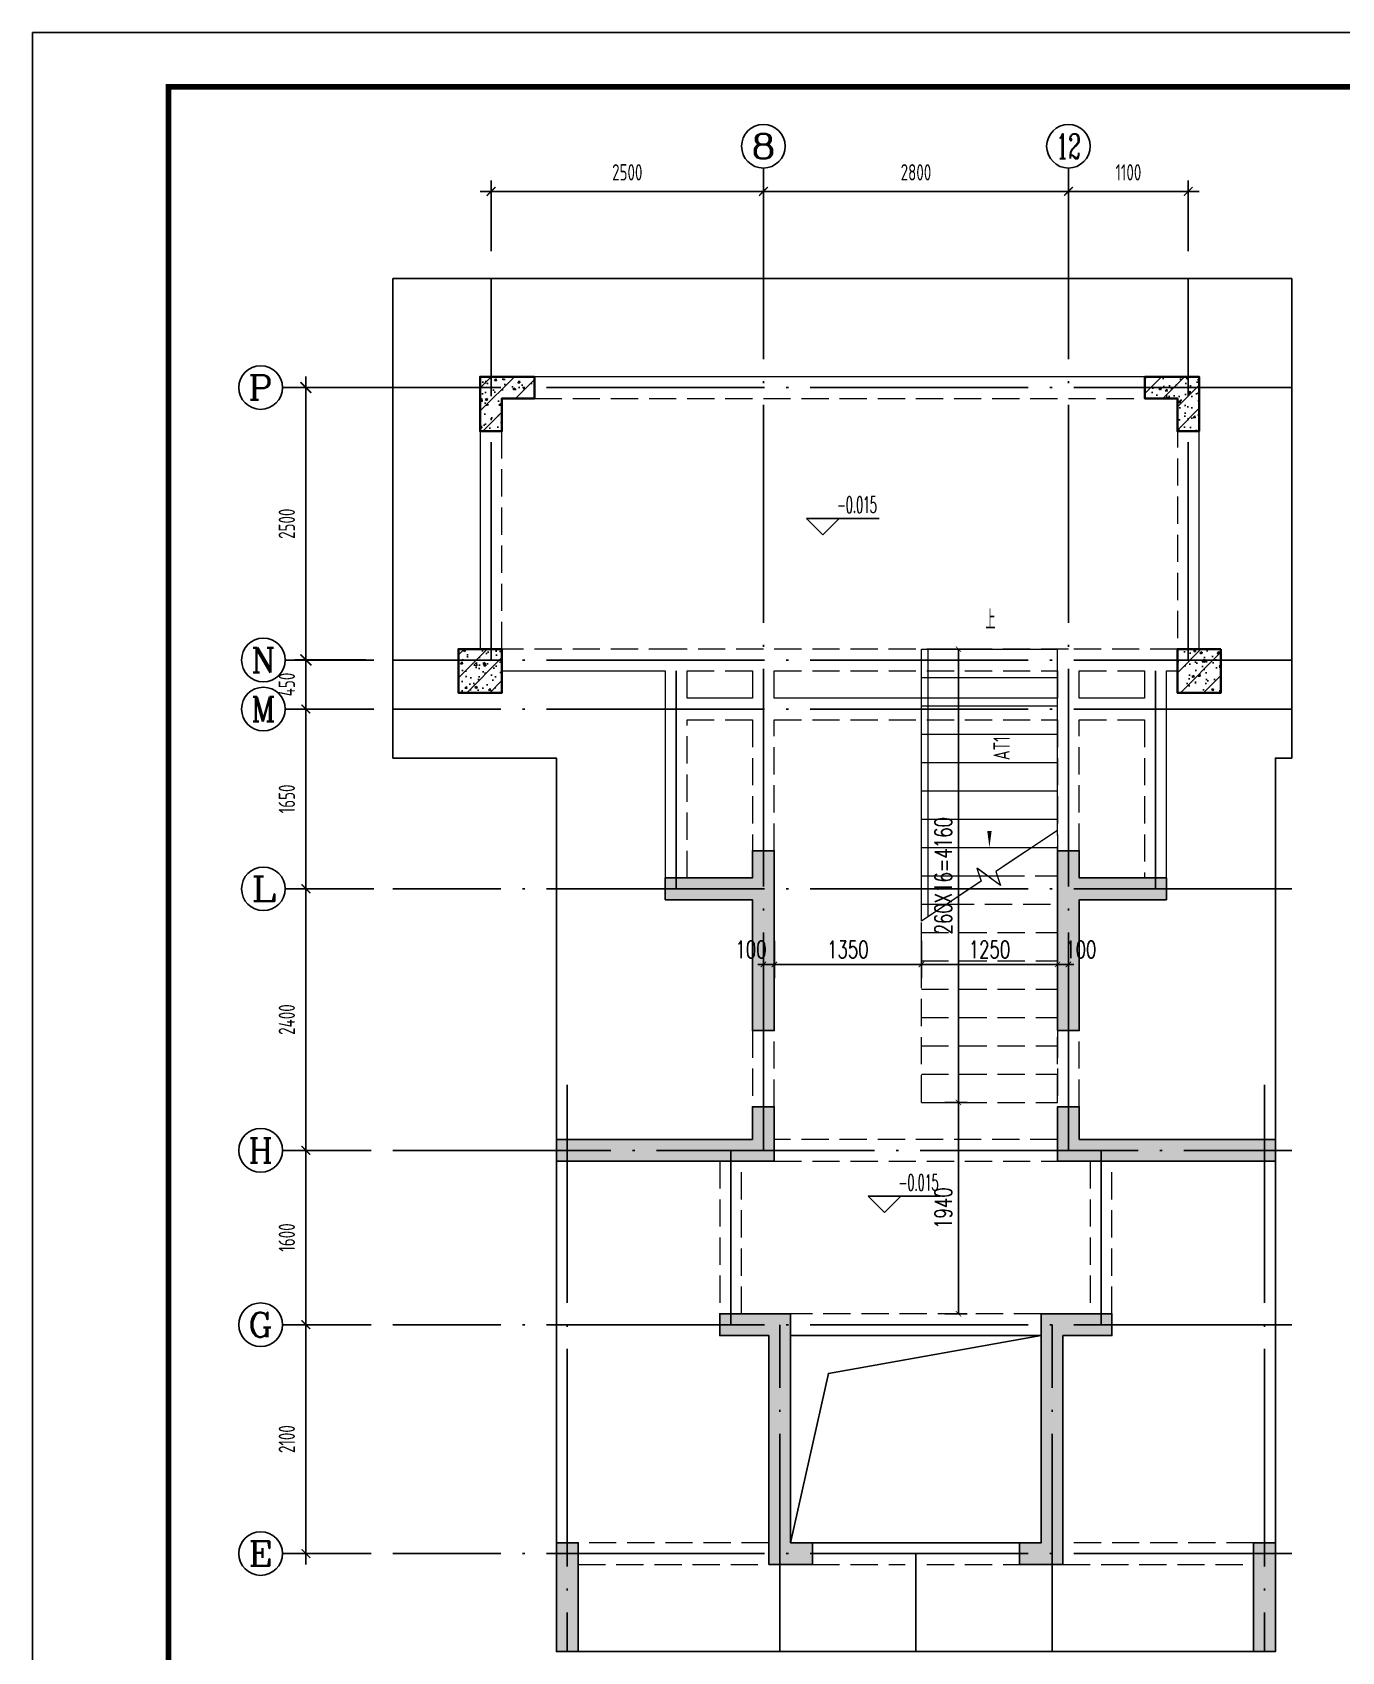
# Model space of a CAD drawing. Extents: x -668857 to 143095, y -247466 to 228182.
# Drawn here: x -10457 to 1561, y 211374 to 226233 of the extents above; entities that cross this region are included whole.
import ezdxf
from ezdxf.enums import TextEntityAlignment as Align

# ---------------------------------------------------------------- set-up
doc = ezdxf.new("R2010")
doc.units = 0
doc.header["$LTSCALE"] = 1000
for name, pattern in [('#P_--_20B1_001_t3$0$DASH', [0.35, 0.25, -0.1]), ('DASH', [0.35, 0.25, -0.1]), ('DOTE', [2.42, 2, -0.2, 0.02, -0.2])]:
    doc.linetypes.add(name, pattern=pattern)
doc.layers.get('0').update_dxf_attribs({"linetype": 'CONTINUOUS'})
doc.layers.get('DEFPOINTS').update_dxf_attribs({"linetype": 'CONTINUOUS'})
for name, color, linetype in [('-TK', 7, 'CONTINUOUS'), ('A-AXIS_TEXT', 7, 'CONTINUOUS'), ('A-DOTE', 10, 'DOTE'), ('AXIS', 3, 'CONTINUOUS'), ('DIM_ELEV', 3, 'CONTINUOUS'), ('DIM_SYMB', 3, 'CONTINUOUS'), ('PUB_TEXT', 2, 'CONTINUOUS'), ('S-D洞口', 4, 'CONTINUOUS'), ('S-L主梁线', 4, 'DASH'), ('S-Q墙填充', 252, 'CONTINUOUS'), ('S-Q墙实线', 6, 'CONTINUOUS'), ('S-Y一般标注', 3, 'CONTINUOUS'), ('S-Z柱填充', 252, 'CONTINUOUS'), ('S-Z柱实线', 6, 'CONTINUOUS'), ('TEXT', 2, 'CONTINUOUS'), ('尺寸标注', 86, 'CONTINUOUS')]:
    doc.layers.add(name, color=color, linetype=linetype)
doc.layers.add('AXIS_TEXT', color=7, linetype='CONTINUOUS', lineweight=20)
doc.layers.add('STAIR', color=2, linetype='CONTINUOUS', lineweight=18)
doc.styles.add('_TCH_AXIS', font='COMPLEX', dxfattribs={"bigfont": 'GBCBIG'})
doc.styles.add('_TCH_DIM', font='SIMPLEX.shx', dxfattribs={"width": 0.7, "bigfont": 'GBCBIG.shx'})
doc.styles.add('_TCH_DIM_T3', font='SIMPLEX', dxfattribs={"width": 0.705882, "bigfont": 'GBCBIG'})
doc.styles.add('COMPLEX', font='COMPLEX')
doc.styles.add('TSSD_DIMENSION', font='Tssdeng.shx', dxfattribs={"width": 0.7, "bigfont": 'tssdchn.shx'})
doc.styles.add('TSSD_REIN', font='tssdeng.shx', dxfattribs={"width": 0.7, "height": 300, "bigfont": 'tssdchn.shx'})
doc.dimstyles.new('_TCH_ARCH&&50', dxfattribs={"dimtxt": 157.5, "dimasz": 50, "dimexe": 125, "dimexo": 150, "dimgap": 58.75, "dimtad": 1, "dimdec": 0, "dimzin": 0, "dimdsep": 46, "dimtxsty": '_TCH_DIM_T3', "dimblk": 'ARCHTICK', "dimcen": 0.09, "dimclrt": 7, "dimazin": 0, "dimtfac": 1, "dimtdec": 0, "dimtix": 1, "dimtmove": 2, "dimatfit": 3, "dimldrblk": 'ARCHTICK', "dimfxl": 0, "dimtolj": 1, "dimtzin": 0, "dimarcsym": 0})
doc.dimstyles.new('TSSD_100_100', dxfattribs={"dimtxt": 300, "dimasz": 100, "dimexe": 100, "dimexo": 250, "dimgap": 100, "dimtad": 1, "dimdec": 0, "dimzin": 0, "dimdsep": 46, "dimtxsty": 'TSSD_DIMENSION', "dimblk": 'ARCHTICK', "dimcen": 0, "dimdle": 100, "dimclrt": 7, "dimadec": 0, "dimazin": 0, "dimtfac": 1, "dimtdec": 0, "dimtix": 1, "dimtmove": 2, "dimatfit": 3, "dimldrblk": 'ARCHTICK', "dimfxl": 0, "dimtolj": 1, "dimtzin": 0, "dimarcsym": 0})
doc.dimstyles.new('TSSD_100_100$0', dxfattribs={"dimtxt": 300, "dimasz": 80, "dimexe": 100, "dimexo": 250, "dimgap": 100, "dimtad": 1, "dimdec": 0, "dimzin": 0, "dimdsep": 46, "dimtxsty": 'TSSD_DIMENSION', "dimblk": 'ARCHTICK', "dimcen": 0, "dimdle": 100, "dimclrd": 3, "dimclre": 3, "dimclrt": 7, "dimadec": 0, "dimazin": 0, "dimtfac": 1, "dimtdec": 0, "dimtix": 1, "dimtmove": 2, "dimatfit": 3, "dimldrblk": 'ARCHTICK', "dimfxl": 0, "dimtolj": 1, "dimtzin": 0, "dimarcsym": 0})
pattern_1 = [(50, (-29123.53, 67188), (215.17805, -18.82564), [22.5, -247.5]), (355, (-29123.53, 67188), (-41.6254, 225.65764), [18, -198]), (100.4514, (-29105.6, 67186.43), (173.55281, 206.83186), [19.12206, -210.34263]), (46.1842, (-29123.53, 67248), (320.1723, -49.6557), [33.75, -371.25]), (96.6356, (-29096.84, 67243.86), (280.3988, 292.23536), [28.6831, -315.5139]), (351.1842, (-29123.53, 67248), (280.3986, 292.2356), [27, -297]), (21, (-29093.53, 67233), (179.07212, -120.78567), [22.5, -247.5]), (326, (-29093.53, 67233), (72.9946, 217.545), [18, -198]), (71.4514, (-29078.6, 67222.94), (252.0668, 96.75915), [19.12206, -210.34263]), (37.5, (-29123.525, 67188), (3.647957, 99.868156), [0, -195.6, 0, -201, 0, -198.75]), (7.5, (-29123.53, 67188), (78.92086, 118.32351), [0, -114.6, 0, -191.1, 0, -75.75]), (327.5, (-29190.425, 67188), (160.14673, -6.76646), [0, -75, 0, -234, 0, -310.5]), (317.5, (-29220.43, 67188), (174.95585, 30.0315), [0, -97.5, 0, -155.4, 0, -220.5]), (45, (-29123.53, 67188), (-106.06602, 106.06602), [])]

# ---------------------------------------------------------------- blocks, each defined once
blk = doc.blocks.new('_ArchTick')
at = {"color": 0, "linetype": 'ByBlock', "const_width": 0.15}
blk.add_lwpolyline([(-0.5, -0.5), (0.5, 0.5)], dxfattribs=at)
blk = doc.blocks.new('*D310')
at = {"layer": 'DEFPOINTS', "color": 0}
for p in [(-946, 224774), (-3746, 223974), (-946, 223974)]:
    blk.add_point(p, dxfattribs=at)
at = {"layer": 'S-Y一般标注', "color": 3, "lineweight": -2}
for p, q in [((-3746, 224224), (-3746, 224874)), ((-946, 224224), (-946, 224874)), ((-3846, 224774), (-846, 224774))]:
    blk.add_line(p, q, dxfattribs=at)
at = {"layer": 'S-Y一般标注', "color": 3, "lineweight": -2, "xscale": 80, "yscale": 80, "zscale": 80, "rotation": 180}
blk.add_blockref('_ArchTick', (-3746, 224774), dxfattribs=at)
at = {"layer": 'S-Y一般标注', "color": 3, "lineweight": -2, "xscale": 80, "yscale": 80, "zscale": 80}
blk.add_blockref('_ArchTick', (-946, 224774), dxfattribs=at)
at = {"layer": 'S-Y一般标注', "color": 7, "insert": (-2346, 224949), "char_height": 150, "attachment_point": 5, "style": 'TSSD_DIMENSION'}
blk.add_mtext('\\A1;2800', dxfattribs=at)
blk = doc.blocks.new('ArchTick')
at = {"color": 0, "linetype": 'ByBlock', "lineweight": -2, "const_width": 0.075}
blk.add_lwpolyline([(-0.25, -0.25), (0.25, 0.25)], dxfattribs=at)
blk = doc.blocks.new('*D311')
at = {"layer": 'DEFPOINTS', "color": 0}
for p in [(154, 224774), (-946, 223974), (154, 223974)]:
    blk.add_point(p, dxfattribs=at)
at = {"layer": 'S-Y一般标注', "color": 3, "lineweight": -2}
for p, q in [((-946, 224224), (-946, 224874)), ((154, 224224), (154, 224874)), ((-1046, 224774), (254, 224774))]:
    blk.add_line(p, q, dxfattribs=at)
at = {"layer": 'S-Y一般标注', "color": 3, "lineweight": -2, "xscale": 80, "yscale": 80, "zscale": 80, "rotation": 180}
blk.add_blockref('_ArchTick', (-946, 224774), dxfattribs=at)
at = {"layer": 'S-Y一般标注', "color": 3, "lineweight": -2, "xscale": 80, "yscale": 80, "zscale": 80}
blk.add_blockref('_ArchTick', (154, 224774), dxfattribs=at)
at = {"layer": 'S-Y一般标注', "color": 7, "insert": (-396, 224949), "char_height": 150, "attachment_point": 5, "style": 'TSSD_DIMENSION'}
blk.add_mtext('\\A1;1100', dxfattribs=at)
blk = doc.blocks.new('*D312')
at = {"layer": 'DEFPOINTS', "color": 0}
for p in [(-7946, 214374), (-7146, 214374), (-7146, 212274)]:
    blk.add_point(p, dxfattribs=at)
at = {"layer": 'S-Y一般标注', "color": 3, "lineweight": -2}
for p, q in [((-7946, 212174), (-7946, 214474)), ((-7396, 214374), (-8046, 214374)), ((-7396, 212274), (-8046, 212274))]:
    blk.add_line(p, q, dxfattribs=at)
at = {"layer": 'S-Y一般标注', "color": 3, "lineweight": -2, "xscale": 80, "yscale": 80, "zscale": 80}
for p, rotation in [((-7946, 214374), 90), ((-7946, 212274), 270)]:
    blk.add_blockref('_ArchTick', p, dxfattribs=dict(at, rotation=rotation))
at = {"layer": 'S-Y一般标注', "color": 7, "insert": (-8121, 213324), "char_height": 150, "attachment_point": 5, "rotation": 90, "style": 'TSSD_DIMENSION'}
blk.add_mtext('\\A1;2100', dxfattribs=at)
blk = doc.blocks.new('*D313')
at = {"layer": 'DEFPOINTS', "color": 0}
for p in [(-7946, 215974), (-7146, 215974), (-7146, 214374)]:
    blk.add_point(p, dxfattribs=at)
at = {"layer": 'S-Y一般标注', "color": 3, "lineweight": -2}
for p, q in [((-7946, 214274), (-7946, 216074)), ((-7396, 215974), (-8046, 215974)), ((-7396, 214374), (-8046, 214374))]:
    blk.add_line(p, q, dxfattribs=at)
at = {"layer": 'S-Y一般标注', "color": 3, "lineweight": -2, "xscale": 80, "yscale": 80, "zscale": 80}
for p, rotation in [((-7946, 215974), 90), ((-7946, 214374), 270)]:
    blk.add_blockref('_ArchTick', p, dxfattribs=dict(at, rotation=rotation))
at = {"layer": 'S-Y一般标注', "color": 7, "insert": (-8121, 215174), "char_height": 150, "attachment_point": 5, "rotation": 90, "style": 'TSSD_DIMENSION'}
blk.add_mtext('\\A1;1600', dxfattribs=at)
blk = doc.blocks.new('*D314')
at = {"layer": 'DEFPOINTS', "color": 0}
for p in [(-7946, 218374), (-7146, 218374), (-7146, 215974)]:
    blk.add_point(p, dxfattribs=at)
at = {"layer": 'S-Y一般标注', "color": 3, "lineweight": -2}
for p, q in [((-7946, 215874), (-7946, 218474)), ((-7396, 218374), (-8046, 218374)), ((-7396, 215974), (-8046, 215974))]:
    blk.add_line(p, q, dxfattribs=at)
at = {"layer": 'S-Y一般标注', "color": 3, "lineweight": -2, "xscale": 80, "yscale": 80, "zscale": 80}
for p, rotation in [((-7946, 218374), 90), ((-7946, 215974), 270)]:
    blk.add_blockref('_ArchTick', p, dxfattribs=dict(at, rotation=rotation))
at = {"layer": 'S-Y一般标注', "color": 7, "insert": (-8121, 217174), "char_height": 150, "attachment_point": 5, "rotation": 90, "style": 'TSSD_DIMENSION'}
blk.add_mtext('\\A1;2400', dxfattribs=at)
blk = doc.blocks.new('*D315')
at = {"layer": 'DEFPOINTS', "color": 0}
for p in [(-7946, 220474), (-7146, 220474), (-7146, 220024)]:
    blk.add_point(p, dxfattribs=at)
at = {"layer": 'S-Y一般标注', "color": 3, "lineweight": -2}
for p, q in [((-7946, 219924), (-7946, 220574)), ((-7396, 220474), (-8046, 220474)), ((-7396, 220024), (-8046, 220024))]:
    blk.add_line(p, q, dxfattribs=at)
at = {"layer": 'S-Y一般标注', "color": 3, "lineweight": -2, "xscale": 80, "yscale": 80, "zscale": 80}
for p, rotation in [((-7946, 220474), 90), ((-7946, 220024), 270)]:
    blk.add_blockref('_ArchTick', p, dxfattribs=dict(at, rotation=rotation))
at = {"layer": 'S-Y一般标注', "color": 7, "insert": (-8121, 220249), "char_height": 150, "attachment_point": 5, "rotation": 90, "style": 'TSSD_DIMENSION'}
blk.add_mtext('\\A1;450', dxfattribs=at)
blk = doc.blocks.new('*D316')
at = {"layer": 'DEFPOINTS', "color": 0}
for p in [(-7946, 222974), (-7146, 222974), (-7146, 220474)]:
    blk.add_point(p, dxfattribs=at)
at = {"layer": 'S-Y一般标注', "color": 0, "lineweight": -2}
for p, q in [((-7946, 220374), (-7946, 223074)), ((-7396, 222974), (-8046, 222974)), ((-7396, 220474), (-8046, 220474))]:
    blk.add_line(p, q, dxfattribs=at)
at = {"layer": 'S-Y一般标注', "color": 0, "lineweight": -2, "xscale": 100, "yscale": 100, "zscale": 100}
for p, rotation in [((-7946, 222974), 90), ((-7946, 220474), 270)]:
    blk.add_blockref('_ArchTick', p, dxfattribs=dict(at, rotation=rotation))
at = {"layer": 'S-Y一般标注', "color": 7, "insert": (-8121, 221724), "char_height": 150, "attachment_point": 5, "rotation": 90, "style": 'TSSD_DIMENSION'}
blk.add_mtext('\\A1;2500', dxfattribs=at)
blk = doc.blocks.new('*D317')
at = {"layer": 'DEFPOINTS', "color": 0}
for p in [(-3746, 224774), (-6246, 223974), (-3746, 223974)]:
    blk.add_point(p, dxfattribs=at)
at = {"layer": 'S-Y一般标注', "color": 3, "lineweight": -2}
for p, q in [((-6246, 224224), (-6246, 224874)), ((-3746, 224224), (-3746, 224874)), ((-6346, 224774), (-3646, 224774))]:
    blk.add_line(p, q, dxfattribs=at)
at = {"layer": 'S-Y一般标注', "color": 3, "lineweight": -2, "xscale": 80, "yscale": 80, "zscale": 80, "rotation": 180}
blk.add_blockref('_ArchTick', (-6246, 224774), dxfattribs=at)
at = {"layer": 'S-Y一般标注', "color": 3, "lineweight": -2, "xscale": 80, "yscale": 80, "zscale": 80}
blk.add_blockref('_ArchTick', (-3746, 224774), dxfattribs=at)
at = {"layer": 'S-Y一般标注', "color": 7, "insert": (-4996, 224949), "char_height": 150, "attachment_point": 5, "style": 'TSSD_DIMENSION'}
blk.add_mtext('\\A1;2500', dxfattribs=at)
blk = doc.blocks.new('*D319')
at = {"layer": 'DEFPOINTS', "color": 0}
for p in [(-7946, 220024), (-7146, 220024), (-7146, 218374)]:
    blk.add_point(p, dxfattribs=at)
at = {"layer": 'S-Y一般标注', "color": 3, "lineweight": -2}
for p, q in [((-7946, 218274), (-7946, 220124)), ((-7396, 220024), (-8046, 220024)), ((-7396, 218374), (-8046, 218374))]:
    blk.add_line(p, q, dxfattribs=at)
at = {"layer": 'S-Y一般标注', "color": 3, "lineweight": -2, "xscale": 80, "yscale": 80, "zscale": 80}
for p, rotation in [((-7946, 220024), 90), ((-7946, 218374), 270)]:
    blk.add_blockref('_ArchTick', p, dxfattribs=dict(at, rotation=rotation))
at = {"layer": 'S-Y一般标注', "color": 7, "insert": (-8121, 219199), "char_height": 150, "attachment_point": 5, "rotation": 90, "style": 'TSSD_DIMENSION'}
blk.add_mtext('\\A1;1650', dxfattribs=at)
blk = doc.blocks.new('A$C1F074C3D')
at = {"layer": 'DIM_SYMB'}
blk.add_lwpolyline([(-625, 4290, 0, 0, 0), (-625, 2340, 0, 40, 0), (-625, 2490, 0, 0, 0)], format="xyseb", dxfattribs=at)
at = {"layer": 'STAIR'}
for p, q in [((-1250, 1664), (-1250, 4160)), ((-1250, 4160), (0, 4160)), ((-1190, 4160), (-1190, 1703)), ((0, 2496), (0, 4160)), ((-1250, 3900), (0, 3900)), ((-1250, 3640), (0, 3640)), ((-1250, 3380), (0, 3380)), ((-1250, 3120), (0, 3120)), ((-1250, 2860), (0, 2860)), ((-1250, 2600), (0, 2600)), ((0, 2496), (-567, 2119)), ((-1250, 2340), (-234, 2340)), ((-524, 1991), (-740, 2150)), ((-740, 2150), (-700, 2030)), ((-567, 2119), (-524, 1991)), ((-1250, 2080), (-717, 2080)), ((-700, 2030), (-1250, 1664)), ((-645, 2080), (-554, 2080)), ((-1250, 1820), (-1016, 1820))]:
    blk.add_line(p, q, dxfattribs=at)
at = {"layer": 'STAIR', "color": 246, "linetype": '#P_--_20B1_001_t3$0$DASH'}
for p, q in [((0, 2496), (-567, 2119)), ((0, 0), (0, 2496)), ((-234, 2340), (0, 2340)), ((-524, 1991), (-740, 2150)), ((-740, 2150), (-700, 2030)), ((-567, 2119), (-524, 1991)), ((-700, 2030), (-1250, 1664)), ((-717, 2080), (-645, 2080)), ((-554, 2080), (0, 2080)), ((-1016, 1820), (0, 1820)), ((-1250, 0), (-1250, 1664)), ((-1250, 1560), (0, 1560)), ((-1250, 1300), (0, 1300)), ((-1250, 1040), (0, 1040)), ((-1250, 780), (0, 780)), ((-1250, 520), (0, 520)), ((-1250, 260), (0, 260)), ((-1250, 0), (0, 0))]:
    blk.add_line(p, q, dxfattribs=at)
at = {"layer": 'PUB_TEXT', "style": '_TCH_DIM', "width": 0.7}
blk.add_text('上', height=179, dxfattribs=at).set_placement((-661, 4340))
blk = doc.blocks.new('*D321')
at = {"layer": 'DEFPOINTS', "color": 0}
for p in [(-1046, 218046), (-946, 218046), (-946, 217680)]:
    blk.add_point(p, dxfattribs=at)
at = {"layer": '尺寸标注', "color": 0, "lineweight": -2}
for p, q in [((-1046, 217896), (-1046, 217555)), ((-946, 217896), (-946, 217555)), ((-1046, 217680), (-1096, 217680)), ((-1046, 217680), (-946, 217680)), ((-946, 217680), (-896, 217680))]:
    blk.add_line(p, q, dxfattribs=at)
at = {"layer": '尺寸标注', "color": 0, "lineweight": -2, "xscale": 50, "yscale": 50, "zscale": 50}
blk.add_blockref('_ArchTick', (-1046, 217680), dxfattribs=at)
at = {"layer": '尺寸标注', "color": 0, "lineweight": -2, "xscale": 50, "yscale": 50, "zscale": 50, "rotation": 180}
blk.add_blockref('_ArchTick', (-946, 217680), dxfattribs=at)
at = {"layer": '尺寸标注', "color": 7, "insert": (-833, 217817), "char_height": 157.5, "attachment_point": 5, "style": '_TCH_DIM_T3'}
blk.add_mtext('\\A1;100', dxfattribs=at)
blk = doc.blocks.new('*D322')
at = {"layer": 'DEFPOINTS', "color": 0}
for p in [(-2296, 218046), (-1046, 218046), (-1046, 217680)]:
    blk.add_point(p, dxfattribs=at)
at = {"layer": '尺寸标注', "color": 0, "lineweight": -2}
for p, q in [((-2296, 217896), (-2296, 217555)), ((-1046, 217896), (-1046, 217555)), ((-2296, 217680), (-1046, 217680))]:
    blk.add_line(p, q, dxfattribs=at)
at = {"layer": '尺寸标注', "color": 0, "lineweight": -2, "xscale": 50, "yscale": 50, "zscale": 50, "rotation": 180}
blk.add_blockref('_ArchTick', (-2296, 217680), dxfattribs=at)
at = {"layer": '尺寸标注', "color": 0, "lineweight": -2, "xscale": 50, "yscale": 50, "zscale": 50}
blk.add_blockref('_ArchTick', (-1046, 217680), dxfattribs=at)
at = {"layer": '尺寸标注', "color": 7, "insert": (-1671, 217817), "char_height": 157.5, "attachment_point": 5, "style": '_TCH_DIM_T3'}
blk.add_mtext('\\A1;1250', dxfattribs=at)
blk = doc.blocks.new('*D323')
at = {"layer": 'DEFPOINTS', "color": 0}
for p in [(-3646, 218046), (-2296, 218046), (-2296, 217680)]:
    blk.add_point(p, dxfattribs=at)
at = {"layer": '尺寸标注', "color": 0, "lineweight": -2}
for p, q in [((-3646, 217896), (-3646, 217555)), ((-2296, 217896), (-2296, 217555)), ((-3646, 217680), (-2296, 217680))]:
    blk.add_line(p, q, dxfattribs=at)
at = {"layer": '尺寸标注', "color": 0, "lineweight": -2, "xscale": 50, "yscale": 50, "zscale": 50, "rotation": 180}
blk.add_blockref('_ArchTick', (-3646, 217680), dxfattribs=at)
at = {"layer": '尺寸标注', "color": 0, "lineweight": -2, "xscale": 50, "yscale": 50, "zscale": 50}
blk.add_blockref('_ArchTick', (-2296, 217680), dxfattribs=at)
at = {"layer": '尺寸标注', "color": 7, "insert": (-2971, 217817), "char_height": 157.5, "attachment_point": 5, "style": '_TCH_DIM_T3'}
blk.add_mtext('\\A1;1350', dxfattribs=at)
blk = doc.blocks.new('*D324')
at = {"layer": 'DEFPOINTS', "color": 0}
for p in [(-3746, 218046), (-3646, 218046), (-3646, 217680)]:
    blk.add_point(p, dxfattribs=at)
at = {"layer": '尺寸标注', "color": 0, "lineweight": -2}
for p, q in [((-3746, 217896), (-3746, 217555)), ((-3646, 217896), (-3646, 217555)), ((-3746, 217680), (-3796, 217680)), ((-3746, 217680), (-3646, 217680)), ((-3646, 217680), (-3596, 217680))]:
    blk.add_line(p, q, dxfattribs=at)
at = {"layer": '尺寸标注', "color": 0, "lineweight": -2, "xscale": 50, "yscale": 50, "zscale": 50}
blk.add_blockref('_ArchTick', (-3746, 217680), dxfattribs=at)
at = {"layer": '尺寸标注', "color": 0, "lineweight": -2, "xscale": 50, "yscale": 50, "zscale": 50, "rotation": 180}
blk.add_blockref('_ArchTick', (-3646, 217680), dxfattribs=at)
at = {"layer": '尺寸标注', "color": 7, "insert": (-3860, 217817), "char_height": 157.5, "attachment_point": 5, "style": '_TCH_DIM_T3'}
blk.add_mtext('\\A1;100', dxfattribs=at)
blk = doc.blocks.new('*D325')
at = {"layer": 'DEFPOINTS', "color": 0}
for p in [(-1956, 220574), (-1727, 220574), (-1727, 216414)]:
    blk.add_point(p, dxfattribs=at)
at = {"layer": '尺寸标注', "color": 0, "lineweight": -2}
for p, q in [((-1877, 220574), (-2081, 220574)), ((-1956, 216414), (-1956, 220574)), ((-1877, 216414), (-2081, 216414))]:
    blk.add_line(p, q, dxfattribs=at)
at = {"layer": '尺寸标注', "color": 0, "lineweight": -2, "xscale": 50, "yscale": 50, "zscale": 50}
for p, rotation in [((-1956, 220574), 90), ((-1956, 216414), 270)]:
    blk.add_blockref('_ArchTick', p, dxfattribs=dict(at, rotation=rotation))
at = {"layer": '尺寸标注', "color": 7, "insert": (-2094, 218494), "char_height": 157.5, "attachment_point": 5, "rotation": 90, "style": '_TCH_DIM_T3'}
blk.add_mtext('\\A1;260X16=4160', dxfattribs=at)
blk = doc.blocks.new('*D326')
at = {"layer": 'DEFPOINTS', "color": 0}
for p in [(-1956, 216414), (-1727, 216414), (-1727, 214474)]:
    blk.add_point(p, dxfattribs=at)
at = {"layer": '尺寸标注', "color": 0, "lineweight": -2}
for p, q in [((-1877, 216414), (-2081, 216414)), ((-1956, 214474), (-1956, 216414)), ((-1877, 214474), (-2081, 214474))]:
    blk.add_line(p, q, dxfattribs=at)
at = {"layer": '尺寸标注', "color": 0, "lineweight": -2, "xscale": 50, "yscale": 50, "zscale": 50}
for p, rotation in [((-1956, 216414), 90), ((-1956, 214474), 270)]:
    blk.add_blockref('_ArchTick', p, dxfattribs=dict(at, rotation=rotation))
at = {"layer": '尺寸标注', "color": 7, "insert": (-2094, 215444), "char_height": 157.5, "attachment_point": 5, "rotation": 90, "style": '_TCH_DIM_T3'}
blk.add_mtext('\\A1;1940', dxfattribs=at)
blk = doc.blocks.new('A1')
blk.add_lwpolyline([(0, 59400), (0, 0), (84100, 0), (84100, 59400)], close=True)
at = {"const_width": 100}
blk.add_lwpolyline([(2500, 58400), (2500, 1000), (83100, 1000), (83100, 58400)], close=True, dxfattribs=at)
blk = doc.blocks.new('_AXISO')
blk.add_circle((0, 0), 0.5)
at = {"layer": 'A-AXIS_TEXT', "style": 'COMPLEX', "width": 1.041667}
blk.add_attdef('A', text='', height=0.56, dxfattribs=at).set_placement((-0.25, -0.28), (0.25, -0.28), align=Align.FIT)

msp = doc.modelspace()

# ---------------------------------------------------------------- hatches: boundary and pattern name
at = {"layer": 'S-Q墙填充'}
h = msp.add_hatch(color=252, dxfattribs=at)
h.dxf.hatch_style = 1
h.paths.add_polyline_path([(-3646.46, 218373.61), (-3646.46, 218723.61), (-3846.46, 218723.61), (-3846.46, 218473.61), (-4646.58, 218473.61), (-4646.58, 218273.61), (-3846.46, 218273.61), (-3846.46, 217073.61), (-3646.46, 217073.61)])
h = msp.add_hatch(color=252, dxfattribs=at)
h.dxf.hatch_style = 1
h.paths.add_polyline_path([(-1046.46, 218373.61), (-1046.46, 217073.61), (-846.46, 217073.61), (-846.46, 218273.61), (-46.85, 218273.61), (-46.85, 218473.61), (-846.46, 218473.61), (-846.46, 218723.61), (-1046.46, 218723.61)])
h = msp.add_hatch(color=252, dxfattribs=at)
h.dxf.hatch_style = 1
h.paths.add_polyline_path([(-3646.46, 215873.88), (-3646.46, 216373.88), (-3846.46, 216373.88), (-3846.46, 216073.88), (-4046.53, 216073.88), (-5646.46, 216073.88), (-5646.46, 215873.88), (-4046.53, 215873.88)])
h = msp.add_hatch(color=252, dxfattribs=at)
h.dxf.hatch_style = 1
h.paths.add_polyline_path([(-846.46, 216073.88), (-846.46, 216373.88), (-1046.46, 216373.88), (-1046.46, 215873.88), (-646.58, 215873.88), (953.54, 215873.88), (953.54, 216073.88), (-646.58, 216073.88)])
h = msp.add_hatch(color=252, dxfattribs=at)
h.dxf.hatch_style = 1
h.paths.add_polyline_path([(-3496.46, 214473.61), (-4146.53, 214473.61), (-4146.53, 214273.61), (-3696.46, 214273.61), (-3696.46, 212173.61), (-3296.46, 212173.61), (-3296.46, 212373.61), (-3496.46, 212373.61)])
h = msp.add_hatch(color=252, dxfattribs=at)
h.dxf.hatch_style = 1
h.paths.add_polyline_path([(-1196.46, 212373.61), (-1396.46, 212373.61), (-1396.46, 212173.61), (-996.46, 212173.61), (-996.46, 214273.61), (-546.58, 214273.61), (-546.58, 214473.61), (-1196.46, 214473.61)])
h = msp.add_hatch(color=252, dxfattribs=at)
h.dxf.hatch_style = 1
h.paths.add_polyline_path([(-5446.45, 211373.88), (-5446.45, 212373.61), (-5646.45, 212373.61), (-5646.45, 211373.88)])
h = msp.add_hatch(color=252, dxfattribs=at)
h.dxf.hatch_style = 1
h.paths.add_polyline_path([(953.54, 211373.88), (953.53, 212373.61), (753.53, 212373.61), (753.54, 211373.88)])
at = {"layer": 'S-Z柱填充'}
h = msp.add_hatch(dxfattribs=at)
h.set_pattern_fill('ARMORED', color=256, scale=30, style=0)
h.set_pattern_definition(pattern_1)
h.paths.add_polyline_path([(-5846.45, 223073.61), (-6346.45, 223073.61), (-6346.45, 222573.61), (-6146.45, 222573.61), (-6146.45, 222873.61), (-5846.45, 222873.61)])
h = msp.add_hatch(dxfattribs=at)
h.set_pattern_fill('ARMORED', color=256, scale=30, style=0)
h.set_pattern_definition(pattern_1)
h.paths.add_polyline_path([(-246.47, 223073.61), (253.53, 223073.61), (253.53, 222573.61), (53.53, 222573.61), (53.53, 222873.61), (-246.47, 222873.61)])
h = msp.add_hatch(dxfattribs=at)
h.set_pattern_fill('ARMORED', color=256, scale=30, style=0)
h.set_pattern_definition([(50, (-385955.05, 188584.84), (215.178055, -18.82564), [22.5, -247.5]), (355, (-385955.05, 188584.84), (-41.6254, 225.65764), [18, -198]), (100.4514, (-385937.12, 188583.27), (173.55281, 206.83186), [19.12206, -210.34263]), (46.1842, (-385955.05, 188644.84), (320.17231, -49.6557), [33.75, -371.25]), (96.6356, (-385928.37, 188640.7), (280.3988, 292.23536), [28.6831, -315.5139]), (351.1842, (-385955.05, 188644.84), (280.39858, 292.23558), [27, -297]), (21, (-385925.05, 188629.84), (179.072116, -120.78567), [22.5, -247.5]), (326, (-385925.05, 188629.84), (72.9946, 217.54501), [18, -198]), (71.4514, (-385910.12, 188619.78), (252.06679, 96.75915), [19.12206, -210.34263]), (37.5, (-385955.05, 188584.84), (3.647957, 99.868156), [0, -195.6, 0, -201, 0, -198.75]), (7.5, (-385955.05, 188584.84), (78.92086, 118.323514), [0, -114.6, 0, -191.1, 0, -75.75]), (327.5, (-386021.95, 188584.84), (160.146731, -6.766462), [0, -75, 0, -234, 0, -310.5]), (317.5, (-386051.95, 188584.84), (174.95585, 30.031495), [0, -97.5, 0, -155.4, 0, -220.5]), (45, (-385955.05, 188584.84), (-106.06602, 106.06602), [])])
h.paths.add_polyline_path([(-6146.46, 220573.61), (-6546.46, 220573.61), (-6546.46, 220173.61), (-6146.46, 220173.61)])
h = msp.add_hatch(dxfattribs=at)
h.set_pattern_fill('ARMORED', color=256, scale=30, style=0)
h.set_pattern_definition([(50, (-385555.05, 188584.84), (215.178055, -18.82564), [22.5, -247.5]), (355, (-385555.05, 188584.84), (-41.6254, 225.65764), [18, -198]), (100.4514, (-385537.12, 188583.27), (173.55281, 206.83186), [19.12206, -210.34263]), (46.1842, (-385555.05, 188644.84), (320.17231, -49.6557), [33.75, -371.25]), (96.6356, (-385528.37, 188640.7), (280.3988, 292.23536), [28.6831, -315.5139]), (351.1842, (-385555.05, 188644.84), (280.39858, 292.23558), [27, -297]), (21, (-385525.05, 188629.84), (179.072116, -120.78567), [22.5, -247.5]), (326, (-385525.05, 188629.84), (72.9946, 217.54501), [18, -198]), (71.4514, (-385510.12, 188619.78), (252.06679, 96.75915), [19.12206, -210.34263]), (37.5, (-385555.05, 188584.84), (3.647957, 99.868156), [0, -195.6, 0, -201, 0, -198.75]), (7.5, (-385555.05, 188584.84), (78.92086, 118.323514), [0, -114.6, 0, -191.1, 0, -75.75]), (327.5, (-385621.95, 188584.84), (160.146731, -6.766462), [0, -75, 0, -234, 0, -310.5]), (317.5, (-385651.95, 188584.84), (174.95585, 30.031495), [0, -97.5, 0, -155.4, 0, -220.5]), (45, (-385555.05, 188584.84), (-106.06602, 106.06602), [])])
h.paths.add_polyline_path([(453.54, 220573.61), (53.54, 220573.61), (53.54, 220173.61), (453.54, 220173.61)])

# ---------------------------------------------------------------- linework, layer by layer
at = {"layer": 'A-DOTE'}
for p, q in [((-6246.46, 220473.6), (-6246.46, 223973.61)), ((-3746.46, 215973.88), (-3746.46, 223973.61)), ((-946.46, 215973.88), (-946.46, 223973.61)), ((153.54, 220473.6), (153.54, 223973.61)), ((1103.55, 222973.61), (-7146.46, 222973.61)), ((1103.55, 220473.61), (-7146.46, 220473.61)), ((-4546.46, 218373.61), (-4546.46, 220473.61)), ((-146.46, 218373.61), (-146.46, 220473.61)), ((1103.55, 220023.61), (-7146.46, 220023.61)), ((1103.55, 218373.61), (-7146.46, 218373.61)), ((-5546.24, 216573.61), (-5546.46, 211373.88)), ((853.32, 216573.61), (853.54, 211373.88)), ((-7146.46, 215973.88), (1103.55, 215973.88)), ((-4046.46, 214373.61), (-4046.46, 215973.61)), ((-646.46, 214373.61), (-646.46, 215973.61)), ((1103.55, 214373.61), (-7146.46, 214373.61)), ((-3596.46, 211373.87), (-3596.46, 214373.61)), ((-1096.46, 211373.88), (-1096.46, 214373.61)), ((1103.55, 212273.61), (-7146.46, 212273.61)), ((-2346.46, 212273.61), (-2346.46, 211373.88))]:
    msp.add_line(p, q, dxfattribs=at)
at = {"layer": 'AXIS'}
for p, q in [((-3746.46, 223973.6), (-3746.46, 224988.21)), ((-946.46, 223973.6), (-946.46, 224988.21)), ((-7146.46, 222973.61), (-8161.07, 222973.61)), ((-7321.46, 220473.61), (-8136.07, 220473.61)), ((-7321.46, 220023.61), (-8136.07, 220023.61)), ((-7321.46, 218373.61), (-8136.07, 218373.61)), ((-7346.46, 215973.88), (-8161.07, 215973.88)), ((-7346.46, 214373.61), (-8161.07, 214373.61)), ((-7346.46, 212273.61), (-8161.07, 212273.61))]:
    msp.add_line(p, q, dxfattribs=at)
at = {"layer": 'DIM_ELEV', "color": 6}
for p, q in [((-3199.81, 221621.38), (-3349.81, 221771.38)), ((-3349.81, 221771.38), (-2684.89, 221771.38)), ((-3199.81, 221621.38), (-3049.81, 221771.38)), ((-2634.23, 215402.03), (-2784.23, 215552.03)), ((-2784.23, 215552.03), (-2119.31, 215552.03)), ((-2634.23, 215402.03), (-2484.23, 215552.03))]:
    msp.add_line(p, q, dxfattribs=at)
at = {"layer": 'DIM_SYMB'}
msp.add_lwpolyline([(-7146.46, 223973.61), (-7146.46, 219573.88), (-5646.46, 219573.88), (-5646.46, 211373.88), (953.54, 211373.88), (953.54, 219573.88), (1103.55, 219573.88), (1103.55, 223973.61)], close=True, dxfattribs=at)
at = {"layer": 'S-D洞口', "color": 5}
msp.add_lwpolyline([(-3496.46, 212373.61), (-1196.46, 212373.61), (-1196.46, 214273.61), (-3496.46, 214273.61), (-3496.46, 212373.61), (-3149.64, 213926.78), (-1196.46, 214273.61)], dxfattribs=at)
msp.add_lwpolyline([(-3496.46, 212373.61), (-1196.46, 212373.61), (-1196.46, 214273.61), (-3496.46, 214273.61), (-3496.46, 212373.61), (-3149.64, 213926.78), (-1196.46, 214273.61)], dxfattribs=at)
at = {"layer": 'S-L主梁线', "linetype": 'ByBlock', "lineweight": 18}
for p, q in [((-146.46, 223073.61), (-5846.45, 223073.61)), ((253.54, 220573.61), (253.54, 222673.61)), ((-6346.45, 222573.61), (-6346.46, 220573.61)), ((-6146.46, 220373.61), (-4646.93, 220373.64)), ((-4646.93, 220373.64), (-4646.58, 218473.61)), ((-46.85, 218473.61), (-46.65, 220373.6)), ((-3846.46, 220123.59), (-4446.89, 220123.51)), ((-1047.03, 220123.61), (-3646.46, 220123.61)), ((-246.68, 220123.61), (-847.03, 220123.61)), ((-46.44, 220123.61), (-46.68, 220123.61)), ((-3496.46, 214273.61), (-1196.46, 214273.61)), ((-2346.45, 212373.61), (-3296.46, 212373.61)), ((-1396.46, 212373.61), (-2346.45, 212373.61))]:
    msp.add_line(p, q, dxfattribs=at)
at = {"layer": 'S-L主梁线', "linetype": 'DASH', "lineweight": 18}
for p, q in [((-5846.45, 222873.61), (-146.46, 222873.61)), ((53.54, 222673.61), (53.54, 220573.61)), ((-6146.46, 220573.61), (-6146.46, 222573.61)), ((-4546.95, 220573.64), (-6146.46, 220573.61)), ((-3746.47, 220573.74), (-4546.96, 220573.64)), ((-947.17, 220573.74), (-3746.46, 220573.74)), ((53.54, 220573.74), (-947.17, 220573.74)), ((-4446.93, 220373.65), (-3846.46, 220373.73)), ((-4446.89, 220123.51), (-4446.93, 220373.65)), ((-3846.46, 220373.73), (-3846.46, 220123.59)), ((-3646.46, 220123.61), (-3646.46, 220373.74)), ((-3646.46, 220373.74), (-1047.13, 220373.74)), ((-1047.13, 220373.74), (-1047.03, 220123.61)), ((-847.03, 220123.61), (-847.13, 220373.74)), ((-847.13, 220373.74), (-246.65, 220373.74)), ((-246.65, 220373.74), (-246.68, 220123.61)), ((-46.65, 220373.74), (53.54, 220373.74)), ((-4446.76, 219923.51), (-3846.46, 219923.59)), ((-4446.6, 218473.61), (-4446.76, 219923.51)), ((-3846.46, 219923.59), (-3846.46, 218723.61)), ((-3646.46, 218723.61), (-3646.46, 219923.61)), ((-3646.46, 219923.61), (-1046.95, 219923.61)), ((-1046.96, 219923.61), (-1046.5, 218723.61)), ((-846.46, 218723.61), (-847.13, 219923.61)), ((-846.95, 219923.61), (-246.49, 219923.61)), ((-246.7, 219923.61), (-246.84, 218473.61)), ((-3846.46, 217073.61), (-3846.46, 216373.88)), ((-3646.46, 216373.88), (-3646.46, 217073.61)), ((-1046.46, 217073.61), (-1046.46, 216373.88)), ((-846.46, 216373.88), (-846.46, 217073.61)), ((-1046.46, 216073.88), (-3646.46, 216073.88)), ((-4146.53, 215873.88), (-4146.53, 214473.61)), ((-3946.53, 214473.61), (-3946.53, 215873.88)), ((-3646.46, 215873.88), (-1046.46, 215873.88)), ((-746.58, 215873.88), (-746.58, 214473.61)), ((-546.58, 214473.61), (-546.58, 215873.88)), ((-1196.46, 214473.61), (-3496.46, 214473.61)), ((-3696.46, 212373.61), (-5446.45, 212373.61)), ((753.53, 212373.61), (-996.46, 212373.61)), ((-5446.45, 212173.61), (-3696.46, 212173.61)), ((-3296.46, 212173.61), (-2446.45, 212173.61)), ((-2246.45, 212173.61), (-1396.46, 212173.61)), ((-996.46, 212173.61), (753.53, 212173.61))]:
    msp.add_line(p, q, dxfattribs=at)
at = {"layer": 'S-Q墙实线'}
msp.add_lwpolyline([(-3646.46, 218373.61), (-3646.46, 218723.61), (-3846.46, 218723.61), (-3846.46, 218473.61), (-4646.58, 218473.61), (-4646.58, 218273.61), (-3846.46, 218273.61), (-3846.46, 217073.61), (-3646.46, 217073.61), (-3646.46, 218373.61)], dxfattribs=at)
for points in [[(-1046.46, 218373.61), (-1046.46, 217073.61), (-846.46, 217073.61), (-846.46, 218273.61), (-46.85, 218273.61), (-46.85, 218473.61), (-846.46, 218473.61), (-846.46, 218723.61), (-1046.46, 218723.61)], [(-3646.46, 215873.88), (-3646.46, 216373.88), (-3846.46, 216373.88), (-3846.46, 216073.88), (-4046.53, 216073.88), (-5646.46, 216073.88), (-5646.46, 215873.88), (-4046.53, 215873.88)], [(-846.46, 216073.88), (-846.46, 216373.88), (-1046.46, 216373.88), (-1046.46, 215873.88), (-646.58, 215873.88), (953.54, 215873.88), (953.54, 216073.88), (-646.58, 216073.88)], [(-3496.46, 214473.61), (-4146.53, 214473.61), (-4146.53, 214273.61), (-3696.46, 214273.61), (-3696.46, 213773.61), (-3696.46, 212173.61), (-3296.46, 212173.61), (-3296.46, 212373.61), (-3496.46, 212373.61), (-3496.46, 213773.61)], [(-996.46, 212173.61), (-996.46, 213773.61), (-996.46, 214273.61), (-546.58, 214273.61), (-546.58, 214473.61), (-1196.46, 214473.61), (-1196.46, 213773.61), (-1196.46, 212373.61), (-1396.46, 212373.61), (-1396.46, 212173.61)], [(-5446.45, 211373.88), (-5446.45, 212373.61), (-5646.45, 212373.61), (-5646.45, 211373.88)], [(953.54, 211373.88), (953.53, 212373.61), (753.53, 212373.61), (753.54, 211373.88)]]:
    msp.add_lwpolyline(points, close=True, dxfattribs=at)
at = {"layer": 'S-Z柱实线', "lineweight": 35}
for points in [[(-5846.45, 223073.61), (-6346.45, 223073.61), (-6346.45, 222573.61), (-6146.45, 222573.61), (-6146.45, 222873.61), (-5846.45, 222873.61), (-5846.45, 223073.61)], [(-246.47, 223073.61), (253.53, 223073.61), (253.53, 222573.61), (53.53, 222573.61), (53.53, 222873.61), (-246.47, 222873.61), (-246.47, 223073.61)]]:
    msp.add_lwpolyline(points, dxfattribs=at)
for points in [[(-6146.46, 220573.61), (-6546.46, 220573.61), (-6546.46, 220173.61), (-6146.46, 220173.61)], [(453.54, 220573.61), (53.54, 220573.61), (53.54, 220173.61), (453.54, 220173.61)]]:
    msp.add_lwpolyline(points, close=True, dxfattribs=at)

# ---------------------------------------------------------------- block references
at = {"layer": '-TK', "xscale": 0.5, "yscale": 0.5, "zscale": 0.5}
msp.add_blockref('A1', (-10456.57, 196533.15), dxfattribs=at)
msp.add_blockref('A$C1F074C3D', (-1046.46, 216413.61))
at = {"layer": 'AXIS'}
ref = msp.add_blockref('_AXISO', (-3746.46, 225188.21), dxfattribs=dict(at, xscale=400, yscale=400, zscale=400))
ref.add_attrib('A', '8', dxfattribs={"layer": 'AXIS_TEXT', "height": 226.27, "style": '_TCH_AXIS', "width": 1.5}).set_placement((-3859.6, 225075.07), (-3633.32, 225075.07), align=Align.FIT)
ref = msp.add_blockref('_AXISO', (-946.46, 225188.21), dxfattribs=dict(at, xscale=400, yscale=400, zscale=400))
ref.add_attrib('A', '12', dxfattribs={"layer": 'AXIS_TEXT', "height": 226.274, "style": '_TCH_AXIS', "width": 0.724138}).set_placement((-1059.6, 225075.07), (-833.32, 225075.07), align=Align.FIT)
ref = msp.add_blockref('_AXISO', (-8361.07, 222973.61), dxfattribs=dict(at, xscale=400, yscale=400, zscale=400))
ref.add_attrib('A', 'P', dxfattribs={"layer": 'AXIS_TEXT', "height": 226.27, "style": '_TCH_AXIS', "width": 1.235294}).set_placement((-8474.2, 222860.47), (-8247.93, 222860.47), align=Align.FIT)
ref = msp.add_blockref('_AXISO', (-8336.07, 220473.61), dxfattribs=dict(at, xscale=400, yscale=400, zscale=400))
ref.add_attrib('A', 'N', dxfattribs={"layer": 'AXIS_TEXT', "height": 226.27, "style": '_TCH_AXIS', "width": 1.105263}).set_placement((-8449.2, 220360.47), (-8222.93, 220360.47), align=Align.FIT)
ref = msp.add_blockref('_AXISO', (-8336.07, 220023.61), dxfattribs=dict(at, xscale=400, yscale=400, zscale=400))
ref.add_attrib('A', 'M', dxfattribs={"layer": 'AXIS_TEXT', "height": 226.27, "style": '_TCH_AXIS'}).set_placement((-8449.2, 219910.47), (-8222.93, 219910.47), align=Align.FIT)
ref = msp.add_blockref('_AXISO', (-8336.07, 218373.61), dxfattribs=dict(at, xscale=400, yscale=400, zscale=400))
ref.add_attrib('A', 'L', dxfattribs={"layer": 'AXIS_TEXT', "height": 226.27, "style": '_TCH_AXIS', "width": 1.4}).set_placement((-8449.2, 218260.47), (-8222.93, 218260.47), align=Align.FIT)
ref = msp.add_blockref('_AXISO', (-8361.07, 215973.88), dxfattribs=dict(at, xscale=400, yscale=400, zscale=400))
ref.add_attrib('A', 'H', dxfattribs={"layer": 'AXIS_TEXT', "height": 226.27, "style": '_TCH_AXIS', "width": 1.05}).set_placement((-8474.2, 215860.74), (-8247.93, 215860.74), align=Align.FIT)
ref = msp.add_blockref('_AXISO', (-8361.07, 214373.61), dxfattribs=dict(at, xscale=400, yscale=400, zscale=400))
ref.add_attrib('A', 'G', dxfattribs={"layer": 'AXIS_TEXT', "height": 226.27, "style": '_TCH_AXIS', "width": 1.166667}).set_placement((-8474.2, 214260.47), (-8247.93, 214260.47), align=Align.FIT)
ref = msp.add_blockref('_AXISO', (-8361.07, 212273.61), dxfattribs=dict(at, xscale=400, yscale=400, zscale=400))
ref.add_attrib('A', 'E', dxfattribs={"layer": 'AXIS_TEXT', "height": 226.27, "style": '_TCH_AXIS', "width": 1.3125}).set_placement((-8474.2, 212160.47), (-8247.93, 212160.47), align=Align.FIT)

# ---------------------------------------------------------------- texts
at = {"layer": 'PUB_TEXT', "color": 6, "style": '_TCH_DIM', "width": 0.494118}
for p in [(-3070.89, 221823.88), (-2505.31, 215604.53)]:
    msp.add_text('-0.015', height=148.75, dxfattribs=at).set_placement(p)
at = {"layer": 'TEXT', "color": 230, "style": 'TSSD_REIN', "width": 0.7}
msp.add_text('AT1', height=150, rotation=90, dxfattribs=at).set_placement((-1484.59, 219663.73), align=Align.CENTER)

# ---------------------------------------------------------------- dimensions: what is measured, and where the dimension line sits
at = {"layer": 'S-Y一般标注'}
for base, p1, p2, picture, middle in [((-3746.46, 224773.61), (-6246.46, 223973.61), (-3746.46, 223973.61), '*D317', (-4996.46, 224948.61)), ((-946.46, 224773.61), (-3746.46, 223973.61), (-946.46, 223973.61), '*D310', (-2346.46, 224948.61)), ((153.54, 224773.61), (-946.46, 223973.61), (153.54, 223973.61), '*D311', (-396.46, 224948.61))]:
    dim = msp.add_linear_dim(base=base, p1=p1, p2=p2, dimstyle='TSSD_100_100$0', override={"dimtxt": 150, "dimtxsty": 'TSSD_DIMENSION', "dimldrblk": 'ArchTick'}, dxfattribs=at)
    dim.commit()
    dim.dimension.update_dxf_attribs({"geometry": picture, "text_midpoint": middle})
for base, p1, p2, dimstyle, override, picture, middle in [((-7946.46, 222973.61), (-7146.46, 220473.61), (-7146.46, 222973.61), 'TSSD_100_100', {"dimtxt": 150}, '*D316', (-8121.46, 221723.61)), ((-7946.46, 220473.61), (-7146.46, 220023.61), (-7146.46, 220473.61), 'TSSD_100_100$0', {"dimtxt": 150, "dimtxsty": 'TSSD_DIMENSION', "dimldrblk": 'ArchTick'}, '*D315', (-8121.46, 220248.61)), ((-7946.46, 220023.61), (-7146.46, 218373.61), (-7146.46, 220023.61), 'TSSD_100_100$0', {"dimtxt": 150, "dimtxsty": 'TSSD_DIMENSION', "dimldrblk": 'ArchTick'}, '*D319', (-8121.46, 219198.61)), ((-7946.46, 218373.61), (-7146.46, 215973.88), (-7146.46, 218373.61), 'TSSD_100_100$0', {"dimtxt": 150, "dimtxsty": 'TSSD_DIMENSION', "dimldrblk": 'ArchTick'}, '*D314', (-8121.46, 217173.74)), ((-7946.46, 215973.88), (-7146.46, 214373.61), (-7146.46, 215973.88), 'TSSD_100_100$0', {"dimtxt": 150, "dimtxsty": 'TSSD_DIMENSION', "dimldrblk": 'ArchTick'}, '*D313', (-8121.46, 215173.74)), ((-7946.46, 214373.61), (-7146.46, 212273.61), (-7146.46, 214373.61), 'TSSD_100_100$0', {"dimtxt": 150, "dimtxsty": 'TSSD_DIMENSION', "dimldrblk": 'ArchTick'}, '*D312', (-8121.46, 213323.61))]:
    dim = msp.add_linear_dim(base=base, p1=p1, p2=p2, angle=90, dimstyle=dimstyle, override=override, dxfattribs=at)
    dim.commit()
    dim.dimension.update_dxf_attribs({"geometry": picture, "text_midpoint": middle})
at = {"layer": '尺寸标注', "color": 106}
dim = msp.add_aligned_dim(p1=(-1727.5, 216413.61), p2=(-1727.5, 220573.61), distance=228.51, text='260X16=4160', dimstyle='_TCH_ARCH&&50', dxfattribs=at)
dim.commit()
dim.dimension.update_dxf_attribs({"geometry": '*D325', "text_midpoint": (-2093.51, 218493.61)})
for base, p1, p2, picture, middle in [((-3646.46, 217679.64), (-3746.46, 218046.47), (-3646.46, 218046.47), '*D324', (-3860.11, 217817.14)), ((-946.46, 217679.64), (-1046.46, 218046.47), (-946.46, 218046.47), '*D321', (-832.81, 217817.14))]:
    dim = msp.add_linear_dim(base=base, p1=p1, p2=p2, angle=0, dimstyle='_TCH_ARCH&&50', dxfattribs=at)
    dim.commit()
    dim.dimension.update_dxf_attribs({"geometry": picture, "text_midpoint": middle, "dimtype": 161})
for p1, p2, distance, picture, middle in [((-3646.46, 218046.47), (-2296.46, 218046.47), -366.84, '*D323', (-2971.46, 217817.14)), ((-2296.46, 218046.47), (-1046.46, 218046.47), -366.84, '*D322', (-1671.46, 217817.14)), ((-1727.5, 214473.61), (-1727.5, 216413.61), 228.51, '*D326', (-2093.51, 215443.61))]:
    dim = msp.add_aligned_dim(p1=p1, p2=p2, distance=distance, dimstyle='_TCH_ARCH&&50', dxfattribs=at)
    dim.commit()
    dim.dimension.update_dxf_attribs({"geometry": picture, "text_midpoint": middle})

doc.saveas('drawing.dxf')
